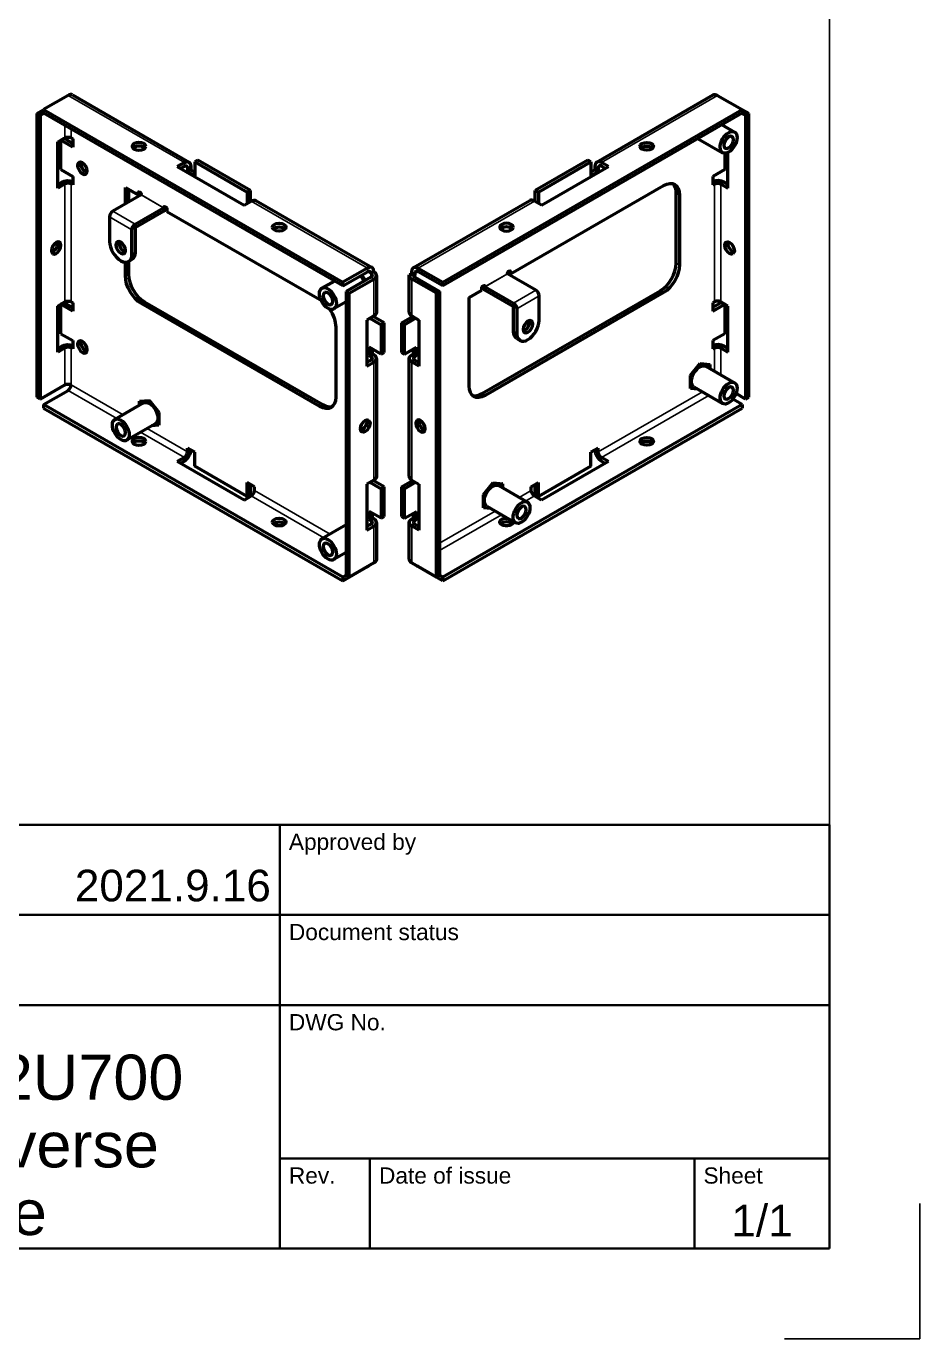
# Model space of a CAD drawing. Header units: millimetres. Extents: x 0 to 210, y 0 to 297.
# Drawn here: x 110.9 to 210, y 0 to 145.5 of the extents above; entities that cross this region are included whole.
import ezdxf
from ezdxf.enums import TextEntityAlignment as Align

# ---------------------------------------------------------------- set-up
doc = ezdxf.new("R2010")
doc.units = ezdxf.units.MM
doc.header["$LTSCALE"] = 0.75
for name, color, linetype, lineweight in [('Border', 7, 'Continuous', 25), ('TitleBlock', 7, 'Continuous', 35), ('可见', 7, 'Continuous', 50), ('可见窄线', 7, 'Continuous', 25)]:
    doc.layers.add(name, color=color, linetype=linetype, lineweight=lineweight)
doc.styles.add('FusionTitle', font='arial.ttf')

# ---------------------------------------------------------------- blocks, each defined once
blk = doc.blocks.new('ISO_TITLEBLOCK')
at = {"layer": 'TitleBlock'}
for p, q in [((0, 47), (-180, 47)), ((-180, 47), (-180, 0)), ((-156, 37), (-156, 47)), ((-122, 0), (-122, 47)), ((-61, 0), (-61, 47)), ((0, 0), (0, 47)), ((-180, 37), (0, 37)), ((-122, 27), (0, 27)), ((-61, 10), (0, 10)), ((-51, 0), (-51, 10)), ((-15, 0), (-15, 10)), ((-180, 0), (0, 0))]:
    blk.add_line(p, q, dxfattribs=at)
at = {"layer": 'TitleBlock', "style": 'FusionTitle'}
for s, p in [('Dept.', (-179, 46)), ('Technical reference', (-155, 46)), ('Created by', (-121, 46)), ('Approved by', (-60, 46)), ('Document type', (-121, 36)), ('Document status', (-60, 36)), ('Title', (-121, 26)), ('DWG No.', (-60, 26)), ('Rev.', (-60, 9)), ('Date of issue', (-50, 9)), ('Sheet', (-14, 9))]:
    blk.add_text(s, height=1.8, dxfattribs=at).set_placement(p, align=Align.TOP_LEFT)
for tag, height, p in [('DEPT', 3.5, (-179, 42)), ('TECHNICAL_REFERENCE', 3.5, (-155, 42)), ('CREATED_BY', 3.5, (-121, 42)), ('APPROVED_BY', 3.5, (-60, 42)), ('DOCUMENT_TYPE', 3.5, (-121, 32)), ('DOCUMENT_STATUS', 3.5, (-60, 32)), ('TITLE_1', 5, (-121, 21.5)), ('TITLE_2', 5, (-121, 14)), ('TITLE_3', 5, (-121, 6.5)), ('DATE_OF_ISSUE', 3.5, (-50, 5))]:
    blk.add_attdef(tag, text='', height=height, dxfattribs=at).set_placement(p, align=Align.TOP_LEFT)
for tag, p in [('CREATED_DATE', (-62, 42)), ('APPROVED_DATE', (-0.99, 42))]:
    blk.add_attdef(tag, text='', height=3.5, dxfattribs=at).set_placement(p, align=Align.TOP_RIGHT)
for tag, height, p in [('DRAWING_NUMBER', 5, (-30.5, 19.75)), ('REV', 3.5, (-56, 4.85)), ('SHEET', 3.5, (-7.5, 4.85))]:
    blk.add_attdef(tag, text='', height=height, dxfattribs=at).set_placement(p, align=Align.TOP_CENTER)
blk = doc.blocks.new('ISO_A4(P)_SHEET')
at = {"layer": 'Border'}
for p in [(200, 287), (20, 10)]:
    blk.add_line(p, (200, 10), dxfattribs=at)
at = {"layer": 'Defpoints'}
for p, q in [((210, 0), (210, 15)), ((195, 0), (210, 0))]:
    blk.add_line(p, q, dxfattribs=at)

msp = doc.modelspace()

# ---------------------------------------------------------------- linework, layer by layer
at = {"layer": '可见', "extrusion": (-1e-16, 0.817547, 0.575862)}
for p, q in [((115.49752, 137.858984, -2.921835), (112.761705, 136.283533, -0.685177)), ((115.996552, 137.908021, -3.497696), (128.90125, 130.476699, 7.052503)), ((174.169775, 130.476699, 7.052503), (187.074474, 137.90802, -3.497696)), ((187.573506, 137.858984, -2.921835), (190.309321, 136.283533, -0.685177)), ((112.054598, 135.873182, -1.839132), (112.761705, 136.280378, -2.417225)), ((112.054598, 104.397618, -24.009807), (112.054598, 135.873182, -1.839132)), ((112.408151, 135.669584, -1.550085), (112.054598, 135.873182, -1.839132)), ((112.763075, 135.873971, -1.840252), (112.408151, 135.669584, -1.550085)), ((112.408151, 135.669584, -1.550085), (112.408151, 104.19402, -23.720761)), ((112.761705, 136.283533, -0.685177), (145.995723, 117.145335, 26.4852)), ((112.761705, 135.87476, -0.973108), (112.761705, 136.283533, -0.685177)), ((145.995723, 116.736561, 26.197269), (112.761705, 135.87476, -0.973108)), ((157.075302, 117.145334, 26.4852), (190.309321, 136.283533, -0.685177)), ((190.309321, 135.874759, -0.973108), (157.075302, 116.736561, 26.197269)), ((190.307951, 135.873971, -1.840252), (190.662874, 135.669584, -1.550085)), ((190.309321, 135.874759, -0.973108), (190.309321, 136.283533, -0.685177)), ((191.016428, 135.873182, -1.839132), (190.309321, 136.280377, -2.417225)), ((190.662874, 135.669584, -1.550085), (191.016428, 135.873182, -1.839132)), ((190.662874, 135.669584, -1.550085), (190.662874, 104.194019, -23.720761)), ((191.016428, 104.397617, -24.009807), (191.016428, 135.873182, -1.839132)), ((188.07553, 134.588405, -2.336954), (189.452603, 133.795401, -1.211132)), ((114.352695, 132.701637, -6.01915), (115.143966, 133.1573, -6.666051)), ((114.352695, 127.591967, -9.618285), (114.352695, 132.701637, -6.01915)), ((114.702024, 132.899252, -8.253297), (115.055578, 133.10285, -8.542344)), ((114.702024, 129.629064, -10.556744), (114.702024, 132.899252, -8.253297)), ((116.02785, 132.13576, -7.169373), (114.702024, 132.899252, -8.253297)), ((115.055578, 133.10285, -8.542344), (116.02785, 132.542956, -7.747466)), ((115.851073, 133.1573, -6.666051), (116.02785, 133.055501, -6.521528)), ((116.02785, 133.055501, -6.521528), (116.02785, 132.13576, -7.169373)), ((185.420391, 133.059412, -3.426502), (188.130168, 131.498955, -1.211132)), ((188.369001, 131.43702, -9.28326), (188.369001, 129.629063, -10.556744)), ((188.718331, 127.591967, -9.618285), (188.718331, 131.525157, -6.847835)), ((114.702024, 129.629064, -10.556744), (116.02785, 128.865572, -9.472819)), ((127.610947, 129.972, 8.275266), (128.402218, 130.427663, 7.628365)), ((127.610947, 129.972, 8.275266), (135.035568, 125.696445, 14.345244)), ((127.96587, 129.767613, 7.697169), (128.402218, 130.018889, 7.340434)), ((128.755772, 129.813713, 6.763456), (128.755772, 129.40494, 6.475526)), ((128.755772, 129.40494, 6.475526), (129.109325, 129.608538, 6.186479)), ((129.109325, 130.017311, 6.47441), (129.109325, 129.608538, 6.186479)), ((129.109325, 129.608538, 6.186479), (129.551267, 129.35404, 6.547787)), ((129.90482, 130.683343, 7.916575), (129.551267, 130.479745, 8.205621)), ((129.551267, 130.479745, 8.205621), (135.384898, 127.120381, 12.974889)), ((129.551267, 130.479745, 8.205621), (129.551267, 128.946845, 7.12588)), ((135.738451, 127.323979, 12.685843), (129.90482, 130.683343, 7.916575)), ((173.166205, 130.683343, 7.916575), (167.332574, 127.323978, 12.685843)), ((167.686128, 127.120381, 12.974889), (173.519759, 130.479745, 8.205621)), ((168.035457, 125.696444, 14.345244), (175.460078, 129.971999, 8.275266)), ((173.519759, 130.479745, 8.205621), (173.166205, 130.683343, 7.916575)), ((173.519759, 130.479745, 8.205621), (173.519759, 128.946844, 7.12588)), ((173.9617, 129.608537, 6.186479), (173.519759, 129.35404, 6.547787)), ((173.9617, 130.017311, 6.47441), (173.9617, 129.608537, 6.186479)), ((174.315254, 129.40494, 6.475526), (173.9617, 129.608537, 6.186479)), ((174.315254, 129.813713, 6.763456), (174.315254, 129.40494, 6.475526)), ((175.460078, 129.971999, 8.275266), (174.668807, 130.427662, 7.628365)), ((175.105155, 129.767613, 7.697169), (174.668807, 130.018889, 7.340434)), ((188.369001, 129.629063, -10.556744), (187.043176, 128.865571, -9.472819)), ((114.352695, 127.999163, -10.196379), (114.790413, 128.251228, -10.554234)), ((116.02785, 128.865572, -9.472819), (116.02785, 127.945831, -10.120664)), ((128.755772, 129.40494, 6.475526), (129.551267, 128.946845, 7.12588)), ((174.315254, 129.40494, 6.475526), (173.519759, 128.946844, 7.12588)), ((187.043176, 128.865571, -9.472819), (187.043176, 127.945831, -10.120664)), ((188.718331, 127.999163, -10.196379), (188.280613, 128.251228, -10.554234)), ((115.143966, 128.04763, -10.265187), (114.352695, 127.591967, -9.618285)), ((116.02785, 127.945831, -10.120664), (115.851073, 128.04763, -10.265187)), ((123.625712, 126.832542, -1.602704), (120.465046, 125.012436, 0.981289)), ((121.861481, 125.816589, -4.484925), (121.861481, 127.652269, -3.191914)), ((121.861481, 127.652269, -3.191914), (123.275694, 126.837877, -2.035728)), ((122.215034, 127.448671, -3.76778), (122.215034, 126.020187, -4.773972)), ((123.275694, 126.837877, -2.035728), (123.275694, 127.042264, -1.891762)), ((123.578053, 127.011994, -2.28292), (123.275694, 126.837877, -2.035728)), ((135.384898, 127.120381, 12.974889), (135.738451, 127.323979, 12.685843)), ((135.384898, 127.120381, 12.974889), (135.384898, 125.89761, 12.113597)), ((135.738451, 126.101208, 11.824551), (135.738451, 127.323979, 12.685843)), ((164.592535, 118.083169, 10.393274), (181.563099, 127.855866, -3.480961)), ((167.332574, 126.101208, 11.824551), (167.332574, 127.323978, 12.685843)), ((167.332574, 127.323978, 12.685843), (167.686128, 127.120381, 12.974889)), ((167.686128, 127.120381, 12.974889), (167.686128, 125.89761, 12.113597)), ((182.977312, 119.266888, -12.125581), (182.977312, 127.033586, -6.654894)), ((183.330866, 126.829988, -6.365848), (183.330866, 119.06329, -11.836534)), ((187.043176, 127.945831, -10.120664), (187.219952, 128.04763, -10.265187)), ((187.927059, 128.04763, -10.265187), (188.718331, 127.591967, -9.618285)), ((122.93992, 123.587251, 3.004615), (126.100586, 125.407357, 0.420621)), ((126.457675, 125.209883, 0.709657), (126.457675, 125.005496, 0.565691)), ((135.035568, 125.696445, 14.345244), (135.826839, 126.152108, 13.698342)), ((136.325872, 126.201144, 13.122481), (149.23057, 118.769822, 23.67268)), ((153.840455, 118.769822, 23.67268), (166.745154, 126.201144, 13.122481)), ((168.035457, 125.696444, 14.345244), (167.244186, 126.152107, 13.698342)), ((120.107957, 124.393941, 0.982416), (120.107957, 121.676999, -0.931337)), ((126.100586, 124.998584, 0.132691), (122.93992, 123.178478, 2.716684)), ((126.457675, 125.005496, 0.565691), (143.428238, 115.232799, 14.439927)), ((122.582831, 120.251814, 1.091989), (122.582831, 122.968756, 3.005741)), ((122.936384, 123.172354, 2.716695), (122.936384, 120.455411, 0.802942)), ((121.861481, 120.526058, -8.211456), (121.861481, 120.808366, -8.012604)), ((121.861481, 117.841703, -10.102255), (121.861481, 119.366872, -9.02796)), ((122.215034, 119.445791, -9.404827), (122.215034, 118.0453, -10.391301)), ((122.572254, 119.651483, -0.208721), (122.218701, 119.447885, 0.080326)), ((148.731538, 118.720786, 24.248542), (145.995723, 117.145335, 26.4852)), ((145.995723, 116.736561, 26.197269), (148.731538, 118.312012, 23.960611)), ((148.051933, 117.920654, 21.988761), (148.500453, 117.36297, 22.144558)), ((149.085092, 118.106837, 23.383634), (149.438645, 118.310434, 23.094587)), ((149.731538, 117.903239, 23.67268), (149.731538, 113.815503, 20.793372)), ((153.339487, 113.815503, 20.793372), (153.339487, 117.903238, 23.67268)), ((153.841554, 117.929391, 23.635552), (153.343621, 117.955543, 23.598424)), ((153.63238, 118.106047, 22.950622), (153.63238, 118.310434, 23.094587)), ((153.985934, 117.90245, 23.239668), (153.63238, 118.106047, 22.950622)), ((153.841554, 117.877086, 23.59871), (153.841554, 117.929391, 23.635552)), ((153.985934, 118.106836, 23.383634), (153.985934, 117.90245, 23.239668)), ((154.339487, 118.720786, 24.248542), (157.075302, 117.145334, 26.4852)), ((157.075302, 116.736561, 26.197269), (154.339487, 118.312012, 23.960611)), ((167.403183, 116.257728, 13.410291), (164.242518, 118.077834, 10.826298)), ((164.290177, 118.257286, 10.146082), (164.592535, 118.083169, 10.393274)), ((164.592535, 118.287556, 10.53724), (164.592535, 118.083169, 10.393274)), ((145.047534, 117.282587, 22.232004), (143.670461, 116.489583, 23.357826)), ((145.995723, 116.736561, 26.197269), (145.995723, 117.145335, 26.4852)), ((149.085092, 117.699641, 23.961727), (146.349277, 116.12419, 26.198384)), ((146.70283, 115.920592, 26.487431), (149.438645, 117.496043, 24.250773)), ((156.368195, 115.920592, 26.487431), (153.63238, 117.496043, 24.250773)), ((153.985934, 117.699641, 23.961727), (156.721749, 116.12419, 26.198384)), ((157.075302, 116.736561, 26.197269), (157.075302, 117.145334, 26.4852)), ((161.410555, 116.250788, 12.994693), (161.410555, 116.455175, 13.138659)), ((161.767644, 116.652649, 12.849623), (164.928309, 114.832543, 15.433617)), ((123.982801, 114.983443, -10.385723), (143.781791, 103.581963, 5.800885)), ((146.349277, 114.974224, 22.248922), (144.992897, 114.193137, 23.357826)), ((146.349277, 116.12419, 26.198384), (146.349277, 84.648625, 4.027709)), ((146.349277, 116.12419, 26.198384), (146.70283, 115.920592, 26.487431)), ((146.70283, 84.445028, 4.316755), (146.70283, 115.920592, 26.487431)), ((156.721749, 116.12419, 26.198384), (156.368195, 115.920592, 26.487431)), ((156.368195, 84.445027, 4.316755), (156.368195, 115.920592, 26.487431)), ((156.721749, 116.12419, 26.198384), (156.721749, 84.648625, 4.027709)), ((159.996341, 115.436397, 14.15088), (161.410555, 116.250788, 12.994693)), ((159.996341, 105.625831, 7.240539), (159.996341, 115.436397, 14.15088)), ((161.410555, 104.80355, 4.066605), (181.209545, 116.205031, -12.120002)), ((181.563099, 116.001433, -11.830956), (161.764108, 104.599952, 4.355652)), ((164.928309, 114.423769, 15.145686), (161.767644, 116.243876, 12.561693)), ((167.760272, 112.92229, 11.497665), (167.760272, 115.639233, 13.411418)), ((114.352695, 114.511213, -18.832073), (115.143966, 114.966876, -19.478974)), ((114.352695, 109.401544, -22.431208), (114.352695, 114.511213, -18.832073)), ((114.702024, 114.708828, -21.06622), (115.055578, 114.912426, -21.355267)), ((114.702024, 111.43864, -23.369667), (114.702024, 114.708828, -21.06622)), ((116.02785, 113.945337, -19.982295), (114.702024, 114.708828, -21.06622)), ((115.055578, 114.912426, -21.355267), (116.02785, 114.352532, -20.560388)), ((115.851073, 114.966876, -19.478974), (116.02785, 114.865077, -19.334451)), ((116.02785, 114.865077, -19.334451), (116.02785, 113.945337, -19.982295)), ((143.428238, 103.378365, 6.089932), (123.629247, 114.779846, -10.096676)), ((164.931845, 111.700703, 13.231944), (164.931845, 114.417646, 15.145697)), ((165.285398, 114.214048, 15.434743), (165.285398, 111.497105, 13.520991)), ((187.219952, 114.966876, -19.478974), (187.043176, 114.865077, -19.334451)), ((188.015448, 114.912426, -21.355267), (187.043176, 114.352532, -20.560388)), ((187.043176, 114.865077, -19.334451), (187.043176, 113.945336, -19.982295)), ((187.043176, 113.945336, -19.982295), (188.369001, 114.708828, -21.06622)), ((188.718331, 114.511213, -18.832073), (187.927059, 114.966876, -19.478974)), ((188.015448, 114.912426, -21.355267), (188.369001, 114.708828, -21.06622)), ((188.369001, 114.708828, -21.06622), (188.369001, 111.43864, -23.369667)), ((188.718331, 109.401543, -22.431208), (188.718331, 114.511213, -18.832073)), ((145.196005, 112.170942, 14.445505), (145.196005, 104.404244, 8.974819)), ((149.438645, 113.408307, 21.371465), (148.647374, 112.952645, 22.018366)), ((148.647374, 112.952645, 22.018366), (148.647374, 107.842975, 18.419231)), ((148.993621, 113.152035, 19.781699), (150.23414, 112.437667, 20.795882)), ((150.587694, 112.641265, 20.506835), (149.347174, 113.355633, 19.492652)), ((150.587694, 112.641265, 20.506835), (150.23414, 112.437667, 20.795882)), ((150.23414, 112.437667, 20.795882), (150.23414, 109.167479, 18.492435)), ((150.587694, 109.371077, 18.203389), (150.587694, 112.641265, 20.506835)), ((152.483332, 112.641265, 20.506835), (153.723851, 113.355633, 19.492652)), ((152.483332, 112.641265, 20.506835), (152.483332, 109.371076, 18.203389)), ((152.836885, 112.437667, 20.795882), (152.483332, 112.641265, 20.506835)), ((154.077405, 113.152035, 19.781699), (152.836885, 112.437667, 20.795882)), ((152.836885, 109.167479, 18.492435), (152.836885, 112.437667, 20.795882)), ((153.63238, 113.408307, 21.371465), (154.423652, 112.952644, 22.018366)), ((154.423652, 112.952644, 22.018366), (154.423652, 107.842975, 18.419231)), ((114.702024, 111.43864, -23.369667), (116.02785, 110.675148, -22.285742)), ((116.02785, 110.675148, -22.285742), (116.02785, 109.755408, -22.933587)), ((165.295976, 110.896775, 12.220281), (165.649529, 110.693177, 12.509328)), ((188.369001, 111.43864, -23.369667), (187.043176, 110.675148, -22.285742)), ((187.043176, 110.675148, -22.285742), (187.043176, 109.755407, -22.933587)), ((114.352695, 109.808739, -23.009301), (114.790413, 110.060804, -23.367156)), ((115.143966, 109.857206, -23.07811), (114.352695, 109.401544, -22.431208)), ((116.02785, 109.755408, -22.933587), (115.851073, 109.857206, -23.07811)), ((148.908315, 109.930971, 17.408511), (148.908315, 109.01123, 16.760666)), ((150.23414, 109.167479, 18.492435), (148.908315, 109.930971, 17.408511)), ((148.908315, 109.01123, 16.760666), (149.261868, 109.214828, 16.47162)), ((149.261868, 109.214828, 16.47162), (149.261868, 109.727373, 16.832645)), ((149.438645, 109.113029, 16.616143), (149.261868, 109.214828, 16.47162)), ((150.23414, 109.167479, 18.492435), (150.587694, 109.371077, 18.203389)), ((152.483332, 109.371076, 18.203389), (152.836885, 109.167479, 18.492435)), ((152.836885, 109.167479, 18.492435), (154.16271, 109.930971, 17.408511)), ((153.63238, 109.113029, 16.616143), (153.809157, 109.214828, 16.47162)), ((153.809157, 109.214828, 16.47162), (153.809157, 109.727373, 16.832645)), ((154.16271, 109.01123, 16.760666), (153.809157, 109.214828, 16.47162)), ((154.16271, 109.930971, 17.408511), (154.16271, 109.01123, 16.760666)), ((187.043176, 109.755407, -22.933587), (187.219952, 109.857206, -23.07811)), ((187.927059, 109.857206, -23.07811), (188.718331, 109.401543, -22.431208)), ((188.718331, 109.808739, -23.009301), (188.280613, 110.060804, -23.367156)), ((149.085092, 108.502236, 17.483283), (148.647374, 108.250171, 17.841138)), ((148.647374, 107.842975, 18.419231), (149.438645, 108.298638, 17.772329)), ((148.908315, 109.01123, 16.760666), (149.085092, 108.909431, 16.905189)), ((149.731538, 108.705834, 17.194236), (149.731538, 95.62508, 7.980449)), ((153.339487, 95.625079, 7.980449), (153.339487, 108.705833, 17.194236)), ((154.423652, 107.842975, 18.419231), (153.63238, 108.298638, 17.772329)), ((154.16271, 109.01123, 16.760666), (153.985934, 108.909431, 16.905189)), ((153.985934, 108.502235, 17.483283), (154.423652, 108.25017, 17.841138)), ((184.557311, 106.790992, -21.981016), (185.628963, 108.123469, -22.353262)), ((185.620275, 108.112667, -22.398089), (186.681057, 108.015433, -23.764096)), ((185.628963, 108.123469, -22.353262), (186.700614, 108.025238, -23.733267)), ((186.270623, 107.831179, -23.391849), (189.452603, 105.998799, -20.79043)), ((186.681057, 108.015433, -23.764096), (186.657104, 108.029227, -23.783679)), ((186.681057, 108.015433, -23.764096), (186.681057, 107.594826, -24.060362)), ((186.700614, 108.025238, -23.733267), (186.700614, 107.583564, -24.044373)), ((184.557311, 105.360285, -22.988774), (184.557311, 106.790992, -21.981016)), ((112.408151, 104.19402, -23.720761), (115.143966, 105.769471, -25.957418)), ((112.761705, 103.581648, -23.719645), (115.49752, 105.157099, -25.956303)), ((185.382467, 105.284649, -24.051356), (184.557311, 105.360285, -22.988774)), ((184.948187, 105.534733, -23.391849), (188.130168, 103.702353, -20.79043)), ((190.662874, 104.194019, -23.720761), (189.61162, 104.799396, -24.58021)), ((112.408151, 104.19402, -23.720761), (112.054598, 104.397618, -24.009807)), ((145.995723, 84.44345, 3.450731), (112.761705, 103.581648, -23.719645)), ((112.761705, 103.581648, -23.719645), (112.761705, 103.172875, -24.007576)), ((123.871471, 103.759222, -17.610917), (120.689491, 101.926841, -15.009498)), ((123.44148, 103.953281, -17.952335), (124.513131, 104.051512, -16.57233)), ((123.44148, 103.511606, -18.263441), (123.44148, 103.953281, -17.952335)), ((123.461037, 103.943476, -17.983164), (124.521819, 104.04071, -16.617157)), ((123.461037, 103.943476, -17.983164), (123.48499, 103.957269, -18.002747)), ((123.461037, 103.522869, -18.27943), (123.461037, 103.943476, -17.983164)), ((124.513131, 104.051512, -16.57233), (125.584783, 102.719035, -16.200084)), ((190.309321, 103.581648, -23.719645), (157.075302, 84.44345, 3.450731)), ((190.309321, 103.581648, -23.719645), (189.26192, 104.184806, -24.575945)), ((190.309321, 103.581648, -23.719645), (190.309321, 103.172874, -24.007576)), ((190.662874, 104.194019, -23.720761), (191.016428, 104.397617, -24.009807)), ((112.761705, 103.172875, -24.007576), (145.995723, 84.034676, 3.162801)), ((125.584783, 102.719035, -16.200084), (125.584783, 101.288327, -17.207842)), ((157.075302, 84.034676, 3.162801), (190.309321, 103.172874, -24.007576)), ((125.193907, 101.462776, -17.610917), (122.011926, 99.630395, -15.009498)), ((125.584783, 101.288327, -17.207842), (124.759628, 101.212691, -18.270424)), ((127.610947, 97.270115, -14.759202), (128.402218, 97.725778, -15.406103)), ((128.755772, 98.338149, -15.407219), (128.755772, 98.746923, -15.119288)), ((128.755772, 98.746923, -15.119288), (129.551267, 98.288827, -14.468933)), ((129.109325, 98.543325, -15.695154), (129.109325, 98.541747, -15.696266)), ((129.551267, 96.755927, -15.548674), (129.551267, 98.288827, -14.468933)), ((174.315254, 98.746922, -15.119288), (173.519759, 98.288827, -14.468933)), ((173.519759, 96.755926, -15.548674), (173.519759, 98.288827, -14.468933)), ((173.9617, 98.543324, -15.695154), (173.9617, 98.541747, -15.696266)), ((174.315254, 98.338149, -15.407219), (174.315254, 98.746922, -15.119288)), ((175.460078, 97.270114, -14.759202), (174.668807, 97.725777, -15.406103)), ((135.035568, 92.99456, -8.689224), (127.610947, 97.270115, -14.759202)), ((128.402218, 97.317004, -15.694034), (127.96587, 97.065728, -15.337299)), ((135.384898, 93.396562, -10.779406), (129.551267, 96.755927, -15.548674)), ((173.519759, 96.755926, -15.548674), (167.686128, 93.396562, -10.779406)), ((175.460078, 97.270114, -14.759202), (168.035457, 92.994559, -8.689224)), ((174.668807, 97.317004, -15.694034), (175.105155, 97.065728, -15.337299)), ((135.384898, 93.396562, -10.779406), (135.384898, 94.929463, -9.699665)), ((136.180393, 94.471368, -9.04931), (135.384898, 94.929463, -9.699665)), ((135.738451, 93.60016, -11.068452), (135.738451, 94.725865, -10.275531)), ((149.438645, 95.217884, 8.558542), (148.647374, 94.762221, 9.205443)), ((148.647374, 94.762221, 9.205443), (148.647374, 89.652551, 5.606308)), ((148.993621, 94.961611, 6.968776), (150.23414, 94.247244, 7.982959)), ((150.587694, 94.450842, 7.693913), (149.347174, 95.165209, 6.67973)), ((152.483332, 94.450841, 7.693913), (153.723851, 95.165209, 6.67973)), ((154.077405, 94.961611, 6.968776), (152.836885, 94.247244, 7.982959)), ((153.63238, 95.217884, 8.558542), (154.423652, 94.762221, 9.205443)), ((154.423652, 94.762221, 9.205443), (154.423652, 89.652551, 5.606308)), ((161.576341, 93.557131, -3.192989), (162.647992, 94.889608, -3.565236)), ((162.639305, 94.878807, -3.610063), (163.700086, 94.781573, -4.97607)), ((162.647992, 94.889608, -3.565236), (163.719644, 94.791378, -4.945241)), ((163.289652, 94.597319, -4.603823), (166.471633, 92.764938, -2.002404)), ((163.700086, 94.781573, -4.97607), (163.676134, 94.795366, -4.995652)), ((163.700086, 94.781573, -4.97607), (163.700086, 94.360965, -5.272336)), ((163.719644, 94.791378, -4.945241), (163.719644, 94.349703, -5.256347)), ((166.890632, 94.471367, -9.04931), (167.686128, 94.929463, -9.699665)), ((167.332574, 93.60016, -11.068452), (167.332574, 94.725865, -10.275531)), ((167.686128, 93.396562, -10.779406), (167.686128, 94.929463, -9.699665)), ((135.035568, 92.99456, -8.689224), (135.826839, 93.450223, -9.336126)), ((135.738451, 93.60016, -11.068452), (135.384898, 93.396562, -10.779406)), ((136.180393, 94.062594, -9.337241), (136.180393, 94.471368, -9.04931)), ((150.587694, 94.450842, 7.693913), (150.23414, 94.247244, 7.982959)), ((150.23414, 94.247244, 7.982959), (150.23414, 90.977055, 5.679512)), ((150.587694, 91.180653, 5.390466), (150.587694, 94.450842, 7.693913)), ((152.483332, 94.450841, 7.693913), (152.483332, 91.180653, 5.390466)), ((152.836885, 94.247244, 7.982959), (152.483332, 94.450841, 7.693913)), ((152.836885, 90.977055, 5.679512), (152.836885, 94.247244, 7.982959)), ((161.576341, 92.126424, -4.200747), (161.576341, 93.557131, -3.192989)), ((166.890632, 94.062594, -9.337241), (166.890632, 94.471367, -9.04931)), ((168.035457, 92.994559, -8.689224), (167.244186, 93.450222, -9.336126)), ((167.686128, 93.396562, -10.779406), (167.332574, 93.60016, -11.068452)), ((148.908315, 91.740547, 4.595588), (148.908315, 90.820807, 3.947743)), ((150.23414, 90.977055, 5.679512), (148.908315, 91.740547, 4.595588)), ((152.836885, 90.977055, 5.679512), (154.16271, 91.740547, 4.595588)), ((154.16271, 91.740547, 4.595588), (154.16271, 90.820807, 3.947743)), ((162.401496, 92.050788, -5.26333), (161.576341, 92.126424, -4.200747)), ((161.967217, 92.300873, -4.603823), (165.149198, 90.468492, -2.002404)), ((146.349277, 90.235608, 1.58847), (143.670461, 88.692981, 3.778528)), ((149.085092, 90.311812, 4.67036), (148.647374, 90.059747, 5.028215)), ((148.908315, 90.820807, 3.947743), (149.261868, 91.024405, 3.658697)), ((148.908315, 90.820807, 3.947743), (149.085092, 90.719008, 4.092267)), ((149.261868, 91.024405, 3.658697), (149.261868, 91.536949, 4.019722)), ((149.438645, 90.922606, 3.80322), (149.261868, 91.024405, 3.658697)), ((149.731538, 90.51541, 4.381313), (149.731538, 86.427674, 1.502005)), ((150.23414, 90.977055, 5.679512), (150.587694, 91.180653, 5.390466)), ((152.483332, 91.180653, 5.390466), (152.836885, 90.977055, 5.679512)), ((153.339487, 86.427674, 1.502005), (153.339487, 90.51541, 4.381313)), ((153.63238, 90.922605, 3.80322), (153.809157, 91.024404, 3.658697)), ((153.809157, 91.024404, 3.658697), (153.809157, 91.536949, 4.019722)), ((154.16271, 90.820807, 3.947743), (153.809157, 91.024404, 3.658697)), ((154.16271, 90.820807, 3.947743), (153.985934, 90.719008, 4.092267)), ((153.985934, 90.311812, 4.67036), (154.423652, 90.059747, 5.028215)), ((148.647374, 89.652551, 5.606308), (149.438645, 90.108214, 4.959406)), ((154.423652, 89.652551, 5.606308), (153.63238, 90.108214, 4.959406)), ((146.349277, 87.177622, 2.669623), (144.992897, 86.396534, 3.778528)), ((149.438645, 86.020479, 2.080098), (146.70283, 84.445028, 4.316755)), ((153.63238, 86.020478, 2.080098), (156.368195, 84.445027, 4.316755)), ((145.995723, 84.034676, 3.162801), (148.731538, 85.610127, 0.926143)), ((145.995723, 84.44345, 3.450731), (146.350647, 84.647837, 3.160565)), ((145.995723, 84.44345, 3.450731), (145.995723, 84.034676, 3.162801)), ((146.349277, 84.648625, 4.027709), (146.70283, 84.445028, 4.316755)), ((157.075302, 84.034676, 3.162801), (154.339487, 85.610127, 0.926143)), ((156.721749, 84.648625, 4.027709), (156.368195, 84.445027, 4.316755)), ((157.075302, 84.44345, 3.450731), (156.720379, 84.647836, 3.160565)), ((157.075302, 84.44345, 3.450731), (157.075302, 84.034676, 3.162801))]:
    msp.add_line(p, q, dxfattribs=at)
at = {"layer": '可见', "extrusion": (0.707107, -0.407196, 0.578093)}
for centre, radius in [((209.16283, -57.2993, 78.782159), 1.325), ((185.074755, -81.294397, 78.782159), 1.325), ((161.790547, -33.795195, 71.844399), 0.75), ((162.138266, -58.269031, 78.782159), 1.325)]:
    msp.add_circle(centre, radius, dxfattribs=at)
at = {"layer": '可见', "extrusion": (-8.5e-15, -0.817547, -0.575862)}
msp.add_circle((123.368306, -71.969564, -111.023644), 0.75, dxfattribs=at)
at = {"layer": '可见', "extrusion": (-1e-16, 0.817547, 0.575862)}
for centre in [(-179.702719, -71.969564, 111.023643), (-138.924655, -56.413215, 111.023644), (-179.702719, -71.969564, 71.023643), (-138.924655, -56.413215, 71.023644)]:
    msp.add_circle(centre, 0.75, dxfattribs=at)
at = {"layer": '可见', "extrusion": (-0.707107, 0.407196, -0.578093)}
for centre in [(-209.16283, -57.2993, -78.782159), (-161.790547, -33.795195, -23.344399), (-180.339324, -40.84397, -79.289674), (-185.074755, -81.294397, -78.782159), (-162.138266, -58.269031, -78.782159)]:
    msp.add_circle(centre, 0.75, dxfattribs=at)
at = {"layer": '可见', "extrusion": (0.707107, 0.407196, -0.578093)}
for centre in [(54.040915, 89.958476, 139.993759), (44.27049, 95.752119, 135.013903), (27.926755, 124.639049, 135.521418), (36.860449, 72.844326, 139.993759), (10.548342, 118.03306, 142.459178), (26.775169, 77.618587, 135.521418), (3.83868, 100.643953, 135.521418)]:
    msp.add_circle(centre, 0.75, dxfattribs=at)
at = {"layer": '可见', "extrusion": (6.8e-15, -0.817547, -0.575862)}
msp.add_circle((164.14637, -56.413215, -111.023643), 0.75, dxfattribs=at)
at = {"layer": '可见', "extrusion": (-0.707107, -0.407196, 0.578093)}
for centre, radius in [((-10.548342, 118.03306, -190.959178), 0.75), ((-27.926755, 124.639049, -135.521418), 1.325), ((-26.775169, 77.618587, -135.521418), 1.325), ((-3.83868, 100.643953, -135.521418), 1.325)]:
    msp.add_circle(centre, radius, dxfattribs=at)
at = {"layer": '可见', "extrusion": (-4.6e-15, -0.817547, -0.575862)}
msp.add_circle((123.368306, -71.969564, -71.023644), 0.75, dxfattribs=at)
at = {"layer": '可见', "extrusion": (0.707107, -0.407196, 0.578093)}
for centre, radius, start, end in [((176.394822, -21.179654, 23.844399), 1, 360, 44.889207), ((199.632429, -58.676866, 73.809818), 2.5, 314.889207, 351.885679), ((171.607735, -26.646949, 38.344399), 0.005, 224.889207, 314.889207), ((168.091866, -23.840104, 34.844399), 0.505, 44.889207, 134.889207), ((168.091866, -23.840104, 38.344399), 0.005, 44.889207, 134.889207), ((161.790547, -33.795195, 22.844399), 0.75, 208.066472, 331.933528), ((176.394822, -21.179654, 70.844399), 1, 314.889207, 44.889207), ((192.901937, -65.381378, 73.809818), 2.5, 224.889207, 314.889207), ((180.339324, -40.84397, 79.289674), 1.75, 134.889207, 314.889207), ((180.339324, -40.84397, 78.789674), 0.75, 208.066472, 331.933528), ((149.11862, -48.350572, 23.844399), 0.5, 224.889207, 314.889207), ((173.141269, -45.54414, 73.809818), 2.5, 188.114321, 224.889207), ((149.11862, -48.350572, 42.094399), 0.5, 224.889207, 314.889207), ((149.11862, -48.350572, 52.594399), 0.5, 224.889207, 314.889207), ((149.11862, -48.350572, 70.844399), 1, 224.889207, 229.925009)]:
    msp.add_arc(centre, radius, start, end, dxfattribs=at)
at = {"layer": '可见', "extrusion": (0.707107, 0.407196, -0.578093)}
for centre, radius, start, end in [((25.152618, 130.6486, 190.459178), 1, 0, 44.889207), ((48.397745, 97.040469, 139.993759), 0.25, 314.889207, 134.889207), ((45.574792, 99.874361, 139.993759), 0.25, 314.889207, 134.889207), ((10.548342, 118.03306, 191.459178), 0.75, 208.066472, 331.933528), ((44.27049, 95.752119, 135.513903), 1.75, 134.889207, 180), ((25.152618, 130.6486, 143.459178), 1, 314.889207, 44.889207), ((20.365531, 125.181305, 157.959178), 0.005, 224.889207, 314.889207), ((39.542518, 88.572295, 139.993759), 2.5, 224.889207, 314.889207), ((27.926755, 124.639049, 140.021418), 1.325, 73.395068, 104.352904), ((20.365531, 125.181305, 154.459178), 0.505, 224.889207, 284.461692), ((26.512342, 115.114047, 139.993759), 2.5, 44.889207, 49.588057), ((26.512342, 115.114047, 139.993759), 2.5, 82.883719, 134.889207), ((16.849662, 127.988151, 154.459178), 0.505, 44.889207, 134.889207), ((26.775169, 77.618587, 140.021418), 1.325, 360, 180), ((19.78185, 108.409534, 139.993759), 2.5, 134.889207, 224.889207), ((-2.123585, 103.477683, 172.209178), 0.5, 224.889207, 314.889207), ((-2.123585, 103.477683, 161.709178), 0.5, 224.889207, 314.889207), ((-2.123585, 103.477683, 143.459178), 1, 224.889207, 229.925009)]:
    msp.add_arc(centre, radius, start, end, dxfattribs=at)
at = {"layer": '可见', "extrusion": (-4.8e-15, -0.817547, -0.575862)}
msp.add_arc((115.49752, -81.776447, -105.023644), 0.5, 225, 315, dxfattribs=at)
at = {"layer": '可见', "extrusion": (-1e-16, 0.817547, 0.575862)}
for centre, radius, start, end in [((-123.368306, -71.969564, 110.523644), 0.75, 208.244244, 331.755756), ((-115.49752, -81.776447, 98.773644), 0.5, 225, 315), ((-187.573506, -81.776447, 98.773643), 1, 225, 302.02776), ((-164.14637, -56.413215, 110.523643), 0.75, 208.244244, 331.755756), ((-148.731538, -48.542428, 110.023644), 1, 135, 225), ((-154.339487, -48.542428, 110.023643), 0.5, 354.788736, 45), ((-154.339487, -48.542428, 109.773643), 0.5, 315, 339.211251), ((-187.573506, -81.776447, 82.773643), 0.5, 225, 315), ((-154.339487, -48.542428, 105.023643), 1, 0, 45), ((-115.49752, -81.776447, 76.523644), 0.5, 225, 315), ((-187.573506, -81.776447, 76.523643), 1, 225, 302.02776), ((-148.731538, -48.542428, 98.773644), 1, 135, 225), ((-154.339487, -48.542428, 98.773643), 0.5, 315, 45), ((-123.368306, -71.969564, 70.523644), 0.75, 208.244244, 331.755756), ((-154.339487, -48.542428, 82.773643), 1, 0, 45), ((-148.731538, -48.542428, 76.523644), 1, 135, 225), ((-154.339487, -48.542428, 76.523643), 0.5, 315, 45), ((-164.14637, -56.413215, 70.523643), 0.75, 208.244244, 331.755756), ((-154.339487, -48.542428, 71.523643), 1, 0, 45)]:
    msp.add_arc(centre, radius, start, end, dxfattribs=at)
at = {"layer": '可见', "extrusion": (7.2e-15, -0.817547, -0.575862)}
msp.add_arc((179.702719, -71.969564, -110.523643), 0.75, 208.244244, 331.755756, dxfattribs=at)
at = {"layer": '可见', "extrusion": (-0.707107, -0.407196, 0.578093)}
for centre, radius, start, end in [((-54.040915, 89.958476, -140.493759), 0.75, 208.066472, 331.933528), ((-25.152618, 130.6486, -172.209178), 1, 135.110793, 225.110793), ((-25.152618, 130.6486, -172.209178), 0.5, 135.110793, 225.110793), ((-25.152618, 130.6486, -161.709178), 1, 135.110793, 180), ((-44.27049, 95.752119, -135.013903), 1.75, 225.110793, 45.110793), ((-44.27049, 95.752119, -135.513903), 0.75, 208.066472, 331.933528), ((-39.542518, 88.572295, -140.493759), 2.5, 225.110793, 315.110793), ((-25.152618, 130.6486, -143.459178), 0.5, 135.110793, 225.110793), ((-20.365531, 125.181305, -154.459178), 0.005, 225.110793, 315.110793), ((-16.849662, 127.988151, -157.959178), 0.505, 45.110793, 135.110793), ((-16.849662, 127.988151, -154.459178), 0.005, 45.110793, 135.110793), ((-36.860449, 72.844326, -140.493759), 0.75, 208.066472, 331.933528), ((-19.78185, 108.409534, -140.493759), 2.5, 315.110793, 351.885679), ((-10.548342, 118.03306, -142.959178), 0.75, 208.066472, 331.933528), ((2.123585, 103.477683, -172.209178), 1, 225.110793, 315.110793)]:
    msp.add_arc(centre, radius, start, end, dxfattribs=at)
at = {"layer": '可见', "extrusion": (-0.707107, 0.407196, -0.578093)}
for centre, radius, start, end in [((-176.394822, -21.179654, -42.094399), 1, 135.110793, 225.110793), ((-176.394822, -21.179654, -42.094399), 0.5, 135.110793, 225.110793), ((-199.632429, -58.676866, -74.309818), 2.5, 135.110793, 225.110793), ((-171.607735, -26.646949, -34.844399), 0.005, 225.110793, 315.110793), ((-171.607735, -26.646949, -38.344399), 0.505, 255.538308, 315.110793), ((-176.394822, -21.179654, -52.594399), 1, 135.110793, 180), ((-168.091866, -23.840104, -38.344399), 0.505, 45.110793, 135.110793), ((-176.394822, -21.179654, -70.844399), 0.5, 135.110793, 225.110793), ((-184.466579, -39.55562, -74.309818), 0.25, 45.110793, 225.110793), ((-192.901937, -65.381378, -74.309818), 2.5, 225.110793, 315.110793), ((-181.643627, -36.721729, -74.309818), 0.25, 45.110793, 225.110793), ((-180.339324, -40.84397, -78.789674), 1.75, 360, 45.110793), ((-185.074755, -81.294397, -74.282159), 1.325, 360, 180), ((-173.141269, -45.54414, -74.309818), 2.5, 315.110793, 45.110793), ((-161.790547, -33.795195, -71.344399), 0.75, 208.066472, 331.933528), ((-149.11862, -48.350572, -42.094399), 1, 225.110793, 315.110793), ((-162.138266, -58.269031, -74.282159), 1.325, 360, 180)]:
    msp.add_arc(centre, radius, start, end, dxfattribs=at)
at = {"layer": '可见', "extrusion": (-4.4e-15, -0.817547, -0.575862)}
msp.add_arc((115.49752, -81.776447, -98.773644), 1, 225, 302.02776, dxfattribs=at)
at = {"layer": '可见', "extrusion": (3.7e-15, -0.817547, -0.575862)}
for centre, radius, start, end in [((187.573506, -81.776447, -98.773643), 0.5, 225, 315), ((179.702719, -71.969564, -70.523643), 0.75, 208.244244, 331.755756)]:
    msp.add_arc(centre, radius, start, end, dxfattribs=at)
at = {"layer": '可见', "extrusion": (-7.9e-15, -0.817547, -0.575862)}
msp.add_arc((138.924655, -56.413215, -110.523644), 0.75, 208.244244, 331.755756, dxfattribs=at)
at = {"layer": '可见', "extrusion": (-2.6e-15, -0.817547, -0.575862)}
msp.add_arc((148.731538, -48.542428, -110.023644), 0.5, 315, 45, dxfattribs=at)
at = {"layer": '可见', "extrusion": (1.8e-15, -0.817547, -0.575862)}
for centre, end in [((154.339487, -48.542428, -110.023643), 185.211264), ((154.339487, -48.542428, -98.773643), 225)]:
    msp.add_arc(centre, 1, 135, end, dxfattribs=at)
at = {"layer": '可见', "extrusion": (3.07e-14, -0.817547, -0.575862)}
msp.add_arc((154.339487, -48.542428, -109.773643), 1, 205.91013, 225, dxfattribs=at)
at = {"layer": '可见', "extrusion": (-2.2e-15, -0.817547, -0.575862)}
msp.add_arc((115.49752, -81.776447, -82.773644), 0.5, 225, 315, dxfattribs=at)
at = {"layer": '可见', "extrusion": (-5.2e-15, -0.817547, -0.575862)}
msp.add_arc((148.731538, -48.542428, -105.023644), 1, 360, 45, dxfattribs=at)
at = {"layer": '可见', "extrusion": (-3.3e-15, -0.817547, -0.575862)}
msp.add_arc((115.49752, -81.776447, -76.523644), 1, 225, 302.02776, dxfattribs=at)
at = {"layer": '可见', "extrusion": (1.9e-15, -0.817547, -0.575862)}
msp.add_arc((187.573506, -81.776447, -76.523643), 0.5, 225, 315, dxfattribs=at)
at = {"layer": '可见', "extrusion": (-4.2e-15, -0.817547, -0.575862)}
msp.add_arc((148.731538, -48.542428, -98.773644), 0.5, 315, 45, dxfattribs=at)
at = {"layer": '可见', "extrusion": (-8.1e-15, -0.817547, -0.575862)}
msp.add_arc((115.49752, -81.776447, -71.523644), 0.5, 225, 315, dxfattribs=at)
at = {"layer": '可见', "extrusion": (1.34e-14, -0.817547, -0.575862)}
msp.add_arc((148.731538, -48.542428, -82.773644), 1, 360, 45, dxfattribs=at)
at = {"layer": '可见', "extrusion": (1.6e-15, -0.817547, -0.575862)}
msp.add_arc((138.924655, -56.413215, -70.523644), 0.75, 208.244244, 331.755756, dxfattribs=at)
at = {"layer": '可见', "extrusion": (-1.07e-14, -0.817547, -0.575862)}
msp.add_arc((148.731538, -48.542428, -76.523644), 0.5, 315, 45, dxfattribs=at)
at = {"layer": '可见', "extrusion": (8.6e-15, -0.817547, -0.575862)}
msp.add_arc((154.339487, -48.542428, -76.523643), 1, 135, 225, dxfattribs=at)
at = {"layer": '可见', "extrusion": (9e-16, -0.817547, -0.575862)}
msp.add_arc((164.14637, -56.413215, -71.023643), 0.75, 350.927436, 279.072564, dxfattribs=at)
at = {"layer": '可见', "extrusion": (-2.66e-14, -0.817547, -0.575862)}
msp.add_arc((148.731538, -48.542428, -71.523644), 1, 360, 45, dxfattribs=at)
at = {"layer": '可见窄线', "extrusion": (-1e-16, 0.817547, 0.575862)}
for p, q in [((128.402218, 130.427663, 7.628365), (115.49752, 137.858984, -2.921835)), ((187.573506, 137.858984, -2.921835), (174.668807, 130.427662, 7.628365)), ((115.143966, 133.1573, -6.666051), (115.143966, 134.502907, -5.718236)), ((115.851073, 133.1573, -6.666051), (115.851073, 134.095711, -6.005056)), ((128.400848, 130.0181, 6.47329), (128.755772, 129.813713, 6.763456)), ((128.402218, 130.018889, 7.340434), (128.402218, 130.427663, 7.628365)), ((128.755772, 129.813713, 6.763456), (129.109325, 130.017311, 6.47441)), ((173.9617, 130.017311, 6.47441), (174.315254, 129.813713, 6.763456)), ((174.315254, 129.813713, 6.763456), (174.670177, 130.0181, 6.47329)), ((174.668807, 130.427662, 7.628365), (174.668807, 130.018889, 7.340434)), ((115.143966, 128.04763, -10.265187), (114.790413, 128.251228, -10.554234)), ((115.851073, 128.04763, -10.265187), (116.02785, 128.149429, -10.40971)), ((187.043176, 128.149429, -10.40971), (187.219952, 128.04763, -10.265187)), ((188.280613, 128.251228, -10.554234), (187.927059, 128.04763, -10.265187)), ((115.143966, 114.966876, -19.478974), (115.143966, 128.04763, -10.265187)), ((115.851073, 114.966876, -19.478974), (115.851073, 128.04763, -10.265187)), ((123.453154, 127.144457, -2.036844), (123.275694, 127.042264, -1.891762)), ((123.625712, 126.832542, -1.602704), (126.100586, 125.407357, 0.420621)), ((123.629247, 126.838666, -1.602716), (126.104121, 125.413481, 0.42061)), ((182.977312, 127.033586, -6.654894), (183.330866, 126.829988, -6.365848)), ((187.219952, 128.04763, -10.265187), (187.219952, 114.966876, -19.478974)), ((187.927059, 128.04763, -10.265187), (187.927059, 114.966876, -19.478974)), ((126.100586, 125.407357, 0.420621), (126.100586, 124.998584, 0.132691)), ((126.281582, 125.515674, 0.275528), (126.104121, 125.413481, 0.42061)), ((148.731538, 118.720786, 24.248542), (135.826839, 126.152108, 13.698342)), ((167.244186, 126.152107, 13.698342), (154.339487, 118.720786, 24.248542)), ((122.582831, 122.968756, 3.005741), (120.107957, 124.393941, 0.982416)), ((122.93992, 123.587251, 3.004615), (120.465046, 125.012436, 0.981289)), ((122.936384, 123.172354, 2.716695), (122.582831, 122.968756, 3.005741)), ((122.93992, 123.178478, 2.716684), (122.93992, 123.587251, 3.004615)), ((122.936384, 120.455411, 0.802942), (122.582831, 120.251814, 1.091989)), ((122.215034, 118.0453, -10.391301), (121.861481, 117.841703, -10.102255)), ((148.730168, 118.311223, 23.093467), (149.085092, 118.106837, 23.383634)), ((148.731538, 118.312012, 23.960611), (148.731538, 118.720786, 24.248542)), ((149.085092, 118.106837, 23.383634), (149.085092, 117.699641, 23.096814)), ((153.63238, 118.310434, 23.094587), (153.985934, 118.106836, 23.383634)), ((153.985934, 118.106836, 23.383634), (154.340857, 118.311223, 23.093467)), ((153.985934, 117.699641, 23.096814), (153.985934, 117.90245, 23.239668)), ((154.339487, 118.720786, 24.248542), (154.339487, 118.312012, 23.960611)), ((161.764108, 116.658773, 12.849612), (164.238982, 118.083958, 10.826286)), ((161.767644, 116.652649, 12.849623), (164.242518, 118.077834, 10.826298)), ((164.415075, 118.389748, 10.392158), (164.592535, 118.287556, 10.53724)), ((182.977312, 119.266888, -12.125581), (183.330866, 119.06329, -11.836534)), ((149.438645, 117.496043, 24.250773), (149.085092, 117.699641, 23.961727)), ((149.438645, 113.408307, 21.371465), (149.438645, 117.496043, 24.250773)), ((153.985934, 117.699641, 23.961727), (153.63238, 117.496043, 24.250773)), ((153.63238, 117.496043, 24.250773), (153.63238, 113.408307, 21.371465)), ((161.586648, 116.760966, 12.70453), (161.764108, 116.658773, 12.849612)), ((161.767644, 116.243876, 12.561693), (161.767644, 116.652649, 12.849623)), ((123.982801, 114.983443, -10.385723), (123.629247, 114.779846, -10.096676)), ((167.403183, 116.257728, 13.410291), (164.928309, 114.832543, 15.433617)), ((167.760272, 115.639233, 13.411418), (165.285398, 114.214048, 15.434743)), ((181.209545, 116.205031, -12.120002), (181.563099, 116.001433, -11.830956)), ((164.928309, 114.832543, 15.433617), (164.928309, 114.423769, 15.145686)), ((165.285398, 114.214048, 15.434743), (164.931845, 114.417646, 15.145697)), ((164.931845, 111.700703, 13.231944), (165.285398, 111.497105, 13.520991)), ((115.143966, 109.857206, -23.07811), (114.790413, 110.060804, -23.367156)), ((115.143966, 105.769471, -25.957418), (115.143966, 109.857206, -23.07811)), ((115.851073, 109.857206, -23.07811), (116.02785, 109.959005, -23.222633)), ((115.851073, 105.769471, -25.957418), (115.851073, 109.857206, -23.07811)), ((187.043176, 109.959005, -23.222633), (187.219952, 109.857206, -23.07811)), ((187.219952, 109.857206, -23.07811), (187.219952, 107.284497, -24.890268)), ((188.280613, 110.060804, -23.367156), (187.927059, 109.857206, -23.07811)), ((187.927059, 109.857206, -23.07811), (187.927059, 106.877301, -25.177088)), ((149.438645, 109.113029, 16.616143), (149.085092, 108.909431, 16.905189)), ((149.085092, 108.909431, 16.905189), (149.085092, 108.502236, 16.61837)), ((149.438645, 108.298638, 17.772329), (149.085092, 108.502236, 17.483283)), ((149.438645, 95.217884, 8.558542), (149.438645, 108.298638, 17.772329)), ((153.985934, 108.909431, 16.905189), (153.63238, 109.113029, 16.616143)), ((153.985934, 108.502235, 17.483283), (153.63238, 108.298638, 17.772329)), ((153.63238, 108.298638, 17.772329), (153.63238, 95.217884, 8.558542)), ((153.985934, 108.502235, 16.61837), (153.985934, 108.909431, 16.905189)), ((120.898222, 102.047042, -21.540974), (115.49752, 105.157099, -25.956303)), ((121.606699, 102.455026, -21.251923), (115.851073, 105.769471, -25.957418)), ((161.410555, 104.80355, 4.066605), (161.764108, 104.599952, 4.355652)), ((185.880256, 104.997991, -24.862153), (174.315254, 98.338149, -15.407219)), ((143.781791, 103.581963, 5.800885), (143.428238, 103.378365, 6.089932)), ((186.588733, 104.590006, -25.151204), (174.668807, 97.725777, -15.406103)), ((128.402218, 97.725778, -15.406103), (123.553361, 100.518049, -19.370272)), ((128.755772, 98.338149, -15.407219), (124.261838, 100.926033, -19.081221)), ((128.402218, 97.317004, -15.694034), (128.402218, 97.725778, -15.406103)), ((129.109325, 98.541747, -15.696266), (128.755772, 98.338149, -15.407219)), ((174.315254, 98.338149, -15.407219), (173.9617, 98.541747, -15.696266)), ((174.668807, 97.725777, -15.406103), (174.668807, 97.317004, -15.694034)), ((143.879193, 88.813181, -2.752947), (135.826839, 93.450223, -9.336126)), ((144.587669, 89.221166, -2.463897), (136.180393, 94.062594, -9.337241)), ((166.890632, 94.062594, -9.337241), (165.554425, 93.293123, -8.244829)), ((167.244186, 93.450222, -9.336126), (166.262902, 92.885138, -8.533879)), ((162.899286, 91.76413, -6.074127), (156.721749, 88.206723, -1.0237)), ((149.438645, 90.922606, 3.80322), (149.085092, 90.719008, 4.092267)), ((149.085092, 90.719008, 4.092267), (149.085092, 90.311812, 3.805447)), ((149.438645, 90.108214, 4.959406), (149.085092, 90.311812, 4.67036)), ((153.985934, 90.719008, 4.092267), (153.63238, 90.922605, 3.80322)), ((153.985934, 90.311812, 4.67036), (153.63238, 90.108214, 4.959406)), ((153.985934, 90.311812, 3.805447), (153.985934, 90.719008, 4.092267)), ((163.607762, 91.356145, -6.363178), (156.721749, 87.390754, -0.733537)), ((149.438645, 86.020479, 2.080098), (149.438645, 90.108214, 4.959406)), ((153.63238, 90.108214, 4.959406), (153.63238, 86.020478, 2.080098)), ((148.731538, 85.610127, 0.926143), (148.731538, 85.613283, 0.928366)), ((154.339487, 85.613283, 0.928366), (154.339487, 85.610127, 0.926143))]:
    msp.add_line(p, q, dxfattribs=at)

# ---------------------------------------------------------------- block references
at = {"layer": 'Border'}
msp.add_blockref('ISO_A4(P)_SHEET', (0, 0), dxfattribs=at)
at = {"layer": 'TitleBlock'}
msp.add_blockref('ISO_TITLEBLOCK', (200, 10), dxfattribs=at).add_auto_attribs({'TITLE_3': 'Wire Baffle', 'DOCUMENT_TYPE': 'Reference', 'CREATED_DATE': '2021.9.16', 'SHEET': '1/1', 'TITLE_2': 'Origin Reverse', 'TITLE_1': 'GW-ERP2U700', 'CREATED_BY': 'Synthesis Du'})

doc.saveas('drawing.dxf')
